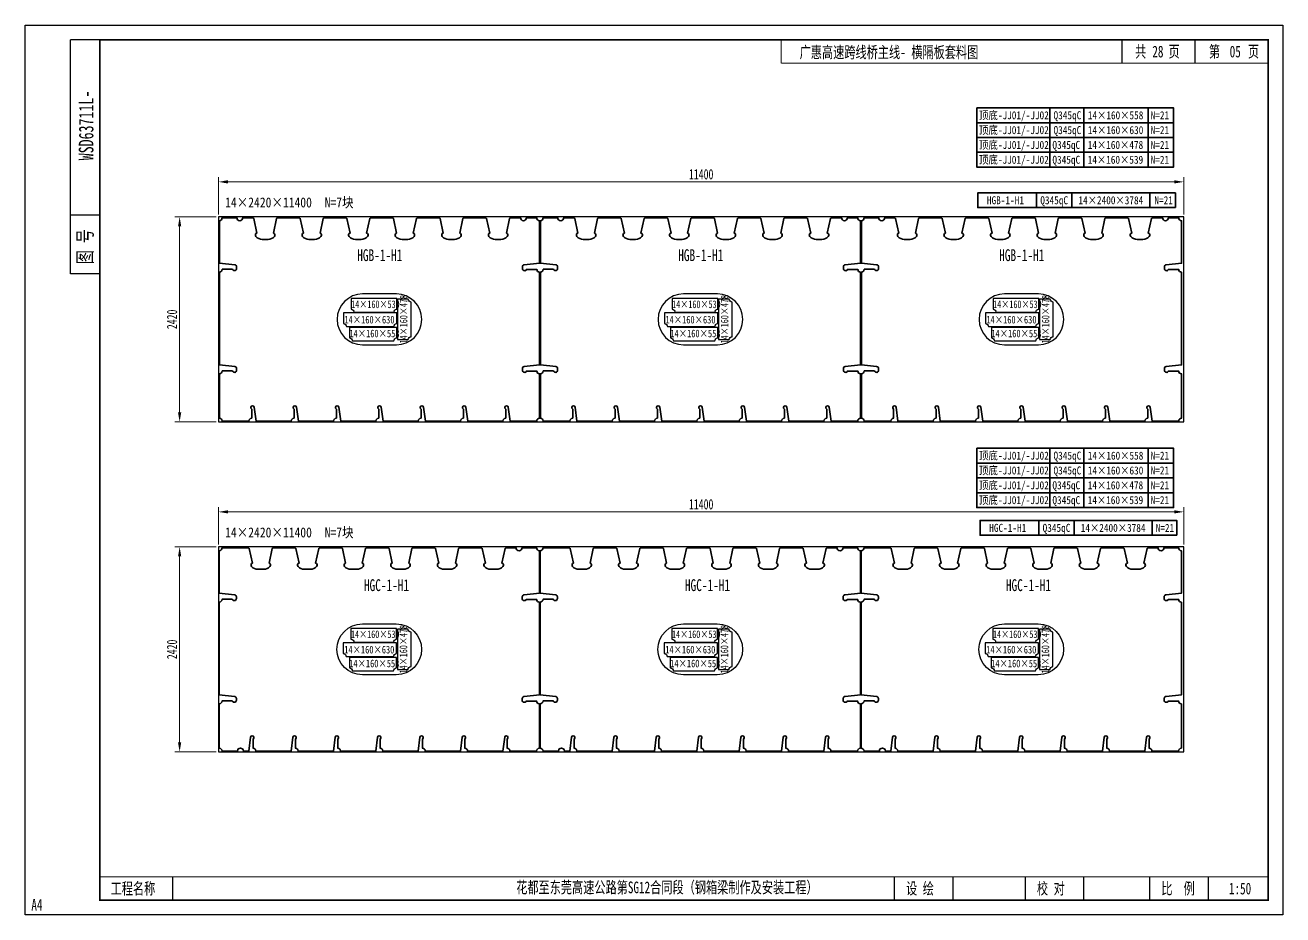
# Model space of a CAD drawing. Extents: x 1629247 to 2251351, y -601856 to -65897.
# Drawn here: x 1864821 to 1879671, y -312459 to -301959 of the extents above; entities that cross this region are included whole.
import ezdxf
from ezdxf.enums import TextEntityAlignment as Align

# ---------------------------------------------------------------- set-up
doc = ezdxf.new("R2010")
doc.units = 0
doc.header["$LTSCALE"] = 2
doc.header["$MEASUREMENT"] = 0
doc.header["$PDMODE"] = 35
doc.header["$PDSIZE"] = 50
doc.layers.get('0').update_dxf_attribs({"linetype": 'CONTINUOUS'})
doc.layers.get('Defpoints').update_dxf_attribs({"linetype": 'CONTINUOUS'})
for name, color, linetype in [('1', 1, 'CONTINUOUS'), ('A3', 7, 'CONTINUOUS'), ('vp', 7, 'CONTINUOUS')]:
    doc.layers.add(name, color=color, linetype=linetype)
doc.layers.add('1图框轮廓', color=7, linetype='CONTINUOUS', lineweight=35)
doc.styles.add('仿宋', font='仿宋_GB2312_1.ttf', dxfattribs={"width": 0.7})
doc.dimstyles.new('标准标注样式-45', dxfattribs={"dimscale": 45, "dimtxt": 2.7, "dimasz": 2.5, "dimexe": 1.25, "dimexo": 0.625, "dimtad": 1, "dimdec": 0, "dimdsep": 46, "dimtxsty": '仿宋', "dimcen": 2.5, "dimclrd": 3, "dimclre": 3, "dimclrt": 4, "dimazin": 0, "dimtfac": 1, "dimtdec": 0, "dimtmove": 0, "dimatfit": 3, "dimfxl": 1.25, "dimlwd": 13, "dimlwe": 13, "dimarcsym": 0})

# ---------------------------------------------------------------- blocks, each defined once
blk = doc.blocks.new('*D80')
at = {"color": 3, "lineweight": 13, "ltscale": 3}
for p, q in [((1867103, -304193), (1867103, -303752)), ((1878503, -304193), (1878503, -303752))]:
    blk.add_line(p, q, dxfattribs=at)
at = {"color": 3, "linetype": 'ByBlock', "lineweight": 13, "ltscale": 3}
blk.add_line((1878390, -303808), (1867215, -303808), dxfattribs=at)
at = {"color": 3, "ltscale": 3}
for points in [[(1867215, -303789), (1867215, -303827), (1867103, -303808)], [(1878390, -303789), (1878390, -303827), (1878503, -303808)]]:
    blk.add_solid(points, dxfattribs=at)
at = {"layer": 'Defpoints', "color": 0, "ltscale": 3}
for p in [(1867103, -303808), (1867103, -304221), (1878503, -304221)]:
    blk.add_point(p, dxfattribs=at)
at = {"color": 4, "ltscale": 3, "insert": (1872803, -303719), "char_height": 121.5, "attachment_point": 5, "style": '仿宋'}
blk.add_mtext('11400', dxfattribs=at)
blk = doc.blocks.new('*D81')
at = {"color": 3, "lineweight": 13, "ltscale": 3}
for p, q in [((1867075, -304221), (1866589, -304221)), ((1867075, -306641), (1866589, -306641))]:
    blk.add_line(p, q, dxfattribs=at)
at = {"color": 3, "linetype": 'ByBlock', "lineweight": 13, "ltscale": 3}
blk.add_line((1866645, -304334), (1866645, -306529), dxfattribs=at)
at = {"color": 3, "ltscale": 3}
for points in [[(1866626, -304334), (1866664, -304334), (1866645, -304221)], [(1866626, -306529), (1866664, -306529), (1866645, -306641)]]:
    blk.add_solid(points, dxfattribs=at)
at = {"layer": 'Defpoints', "color": 0, "ltscale": 3}
for p in [(1867103, -304221), (1866645, -306641), (1867103, -306641)]:
    blk.add_point(p, dxfattribs=at)
at = {"color": 4, "ltscale": 3, "insert": (1866556, -305431), "char_height": 121.5, "attachment_point": 5, "rotation": 90, "style": '仿宋'}
blk.add_mtext('2420', dxfattribs=at)
blk = doc.blocks.new('tukuangA4-')
at = {"layer": 'A3'}
for p, q in [((537, 7565), (537, 10327)), ((882, 10327), (537, 10327)), ((12951, 10051), (12951, 10327)), ((13814, 10051), (13814, 10327)), ((882, 8256), (537, 8256)), ((882, 7565), (537, 7565)), ((1745, 173), (1745, 449)), ((10266, 173), (10266, 449)), ((10957, 173), (10957, 449)), ((11811, 173), (11811, 449)), ((12502, 173), (12502, 449)), ((13280, 173), (13280, 449)), ((13971, 173), (13971, 449))]:
    blk.add_line(p, q, dxfattribs=at)
blk.add_lwpolyline([(14850, 10500), (14850, 0), (0, 0), (0, 10500)], close=True, dxfattribs=at)
for points, const_width in [([(882, 10327), (14677, 10327), (14677, 173), (882, 173), (882, 10327)], 17.3), ([(8927, 10051), (8927, 10327)], 13.8), ([(8927, 10051), (14677, 10051)], 13.8), ([(882, 449), (14677, 449)], 13.8)]:
    blk.add_lwpolyline(points, dxfattribs=dict(at, const_width=const_width))
at = {"layer": 'A3', "color": 7, "linetype": 'Continuous', "style": '仿宋', "width": 0.7}
for s, p in [('共    页', (13106, 10120)), ('第     页', (13977, 10120)), ('工程名称', (1009, 242)), ('花都至东莞高速公路第SG12合同段（钢箱梁制作及安装工程）', (5798, 255)), ('设 绘', (10401, 242)), ('校 对', (11946, 242)), ('比  例', (13415, 242))]:
    blk.add_text(s, height=138.1, dxfattribs=at).set_placement(p)
blk.add_text('WSD63711L-', height=172.6, rotation=90, dxfattribs=at).set_placement((806, 9316), align=Align.CENTER)
blk.add_text('图 号', height=172.6, rotation=90, dxfattribs=at).set_placement((793, 7681))
blk.add_text('A4', height=138.1, dxfattribs=at).set_placement((139, 50), align=Align.CENTER)
blk = doc.blocks.new('*D82')
at = {"color": 3, "lineweight": 13, "ltscale": 3}
for p, q in [((1867103, -308088), (1867103, -307646)), ((1878503, -308088), (1878503, -307646))]:
    blk.add_line(p, q, dxfattribs=at)
at = {"color": 3, "linetype": 'ByBlock', "lineweight": 13, "ltscale": 3}
blk.add_line((1878390, -307703), (1867215, -307703), dxfattribs=at)
at = {"color": 3, "ltscale": 3}
for points in [[(1867215, -307684), (1867215, -307721), (1867103, -307703)], [(1878390, -307684), (1878390, -307721), (1878503, -307703)]]:
    blk.add_solid(points, dxfattribs=at)
at = {"layer": 'Defpoints', "color": 0, "ltscale": 3}
for p in [(1867103, -307703), (1867103, -308116), (1878503, -308116)]:
    blk.add_point(p, dxfattribs=at)
at = {"color": 4, "ltscale": 3, "insert": (1872803, -307614), "char_height": 121.5, "attachment_point": 5, "style": '仿宋'}
blk.add_mtext('11400', dxfattribs=at)
blk = doc.blocks.new('*D83')
at = {"color": 3, "lineweight": 13, "ltscale": 3}
for p, q in [((1867075, -308116), (1866589, -308116)), ((1867075, -310536), (1866589, -310536))]:
    blk.add_line(p, q, dxfattribs=at)
at = {"color": 3, "linetype": 'ByBlock', "lineweight": 13, "ltscale": 3}
blk.add_line((1866645, -308228), (1866645, -310423), dxfattribs=at)
at = {"color": 3, "ltscale": 3}
for points in [[(1866626, -308228), (1866664, -308228), (1866645, -308116)], [(1866626, -310423), (1866664, -310423), (1866645, -310536)]]:
    blk.add_solid(points, dxfattribs=at)
at = {"layer": 'Defpoints', "color": 0, "ltscale": 3}
for p in [(1867103, -308116), (1866645, -310536), (1867103, -310536)]:
    blk.add_point(p, dxfattribs=at)
at = {"color": 4, "ltscale": 3, "insert": (1866556, -309326), "char_height": 121.5, "attachment_point": 5, "rotation": 90, "style": '仿宋'}
blk.add_mtext('2420', dxfattribs=at)

msp = doc.modelspace()

# ---------------------------------------------------------------- linework, layer by layer
at = {"color": 8, "ltscale": 3}
for points in [[(1867102.7, -306641.4), (1878502.7, -306641.4), (1878502.7, -304221.4), (1867102.7, -304221.4)], [(1867102.7, -310535.9), (1878502.7, -310535.9), (1878502.7, -308115.9), (1867102.7, -308115.9)]]:
    msp.add_lwpolyline(points, close=True, dxfattribs=at)
at = {"layer": '1', "color": 4}
for points in [[(1869209, -305185.7), (1868669.7, -305185.7), (1868669.7, -305310.7, -0.4142136), (1868704.7, -305345.7), (1869174, -305345.7, -0.4142136), (1869209, -305310.7)], [(1869219, -305192.1), (1869219, -305670.1), (1869344, -305670.1, -0.4142136), (1869379, -305635.1), (1869379, -305227.1, -0.4142136), (1869344, -305192.1)], [(1872999, -305185.7), (1872459.7, -305185.7), (1872459.7, -305310.7, -0.4142136), (1872494.7, -305345.7), (1872964, -305345.7, -0.4142136), (1872999, -305310.7)], [(1873009, -305192.1), (1873009, -305670.1), (1873134, -305670.1, -0.4142136), (1873169, -305635.1), (1873169, -305227.1, -0.4142136), (1873134, -305192.1)], [(1876789, -305185.7), (1876249.7, -305185.7), (1876249.7, -305310.7, -0.4142136), (1876284.7, -305345.7), (1876754, -305345.7, -0.4142136), (1876789, -305310.7)], [(1876799, -305192.1), (1876799, -305670.1), (1876924, -305670.1, -0.4142136), (1876959, -305635.1), (1876959, -305227.1, -0.4142136), (1876924, -305192.1)], [(1869209, -305355.7), (1868578.9, -305355.7), (1868578.9, -305480.7, -0.4142136), (1868613.9, -305515.7), (1869174, -305515.7, -0.4142136), (1869209, -305480.7)], [(1872999, -305355.7), (1872368.9, -305355.7), (1872368.9, -305480.7, -0.4142136), (1872403.9, -305515.7), (1872964, -305515.7, -0.4142136), (1872999, -305480.7)], [(1876789, -305355.7), (1876158.9, -305355.7), (1876158.9, -305480.7, -0.4142136), (1876193.9, -305515.7), (1876754, -305515.7, -0.4142136), (1876789, -305480.7)], [(1869209, -305525.7), (1868650.8, -305525.7), (1868650.8, -305650.7, -0.4142136), (1868685.8, -305685.7), (1869174, -305685.7, -0.4142136), (1869209, -305650.7)], [(1872999, -305525.7), (1872440.8, -305525.7), (1872440.8, -305650.7, -0.4142136), (1872475.8, -305685.7), (1872964, -305685.7, -0.4142136), (1872999, -305650.7)], [(1876789, -305525.7), (1876230.8, -305525.7), (1876230.8, -305650.7, -0.4142136), (1876265.8, -305685.7), (1876754, -305685.7, -0.4142136), (1876789, -305650.7)], [(1869207, -309080.3), (1868667.7, -309080.3), (1868667.7, -309205.3, -0.4142136), (1868702.7, -309240.3), (1869172, -309240.3, -0.4142136), (1869207, -309205.3)], [(1869217, -309086.7), (1869217, -309564.7), (1869342, -309564.7, -0.4142136), (1869377, -309529.7), (1869377, -309121.7, -0.4142136), (1869342, -309086.7)], [(1872997, -309080.3), (1872457.7, -309080.3), (1872457.7, -309205.3, -0.4142136), (1872492.7, -309240.3), (1872962, -309240.3, -0.4142136), (1872997, -309205.3)], [(1873007, -309086.7), (1873007, -309564.7), (1873132, -309564.7, -0.4142136), (1873167, -309529.7), (1873167, -309121.7, -0.4142136), (1873132, -309086.7)], [(1876787, -309080.3), (1876247.7, -309080.3), (1876247.7, -309205.3, -0.4142136), (1876282.7, -309240.3), (1876752, -309240.3, -0.4142136), (1876787, -309205.3)], [(1876797, -309086.7), (1876797, -309564.7), (1876922, -309564.7, -0.4142136), (1876957, -309529.7), (1876957, -309121.7, -0.4142136), (1876922, -309086.7)], [(1869207, -309250.3), (1868576.9, -309250.3), (1868576.9, -309375.3, -0.4142136), (1868611.9, -309410.3), (1869172, -309410.3, -0.4142136), (1869207, -309375.3)], [(1872997, -309250.3), (1872366.9, -309250.3), (1872366.9, -309375.3, -0.4142136), (1872401.9, -309410.3), (1872962, -309410.3, -0.4142136), (1872997, -309375.3)], [(1876787, -309250.3), (1876156.9, -309250.3), (1876156.9, -309375.3, -0.4142136), (1876191.9, -309410.3), (1876752, -309410.3, -0.4142136), (1876787, -309375.3)], [(1869207, -309420.3), (1868648.8, -309420.3), (1868648.8, -309545.3, -0.4142136), (1868683.8, -309580.3), (1869172, -309580.3, -0.4142136), (1869207, -309545.3)], [(1872997, -309420.3), (1872438.8, -309420.3), (1872438.8, -309545.3, -0.4142136), (1872473.8, -309580.3), (1872962, -309580.3, -0.4142136), (1872997, -309545.3)], [(1876787, -309420.3), (1876228.8, -309420.3), (1876228.8, -309545.3, -0.4142136), (1876263.8, -309580.3), (1876752, -309580.3, -0.4142136), (1876787, -309545.3)]]:
    msp.add_lwpolyline(points, format="xyb", close=True, dxfattribs=at)
at = {"layer": '1图框轮廓', "color": 30, "ltscale": 3}
for p, q in [((1876919.6, -303109.5), (1876919.6, -302934.5)), ((1877321.8, -303109.5), (1877321.8, -302934.5)), ((1878079, -303109.5), (1878079, -302934.5)), ((1876919.6, -303284.5), (1876919.6, -303109.5)), ((1877321.8, -303284.5), (1877321.8, -303109.5)), ((1878079, -303284.5), (1878079, -303109.5)), ((1876919.6, -303459.5), (1876919.6, -303284.5)), ((1877321.8, -303459.5), (1877321.8, -303284.5)), ((1878079, -303459.5), (1878079, -303284.5)), ((1876919.6, -303634.5), (1876919.6, -303459.5)), ((1877321.8, -303634.5), (1877321.8, -303459.5)), ((1878079, -303634.5), (1878079, -303459.5)), ((1876919.6, -307126.4), (1876919.6, -306951.4)), ((1877321.8, -307126.4), (1877321.8, -306951.4)), ((1878079, -307126.4), (1878079, -306951.4)), ((1876919.6, -307301.4), (1876919.6, -307126.4)), ((1877321.8, -307301.4), (1877321.8, -307126.4)), ((1878079, -307301.4), (1878079, -307126.4)), ((1876919.6, -307476.4), (1876919.6, -307301.4)), ((1877321.8, -307476.4), (1877321.8, -307301.4)), ((1878079, -307476.4), (1878079, -307301.4)), ((1876919.6, -307651.4), (1876919.6, -307476.4)), ((1877321.8, -307651.4), (1877321.8, -307476.4)), ((1878079, -307651.4), (1878079, -307476.4))]:
    msp.add_line(p, q, dxfattribs=at)
for points in [[(1876056.4, -302934.5), (1878381.5, -302934.5), (1878381.5, -303109.5), (1876056.4, -303109.5)], [(1876056.4, -303109.5), (1878381.5, -303109.5), (1878381.5, -303284.5), (1876056.4, -303284.5)], [(1876056.4, -303284.5), (1878381.5, -303284.5), (1878381.5, -303459.5), (1876056.4, -303459.5)], [(1876056.4, -303459.5), (1878381.5, -303459.5), (1878381.5, -303634.5), (1876056.4, -303634.5)], [(1878403.5, -304112.5), (1876068.6, -304112.5), (1876068.6, -303937.5), (1878403.5, -303937.5)], [(1876763, -304112.5), (1876763, -304112.5), (1876763, -303937.5), (1876763, -303937.5)], [(1877179, -304112.5), (1877179, -304112.5), (1877179, -303937.5), (1877179, -303937.5)], [(1878101, -304112.5), (1878101, -304112.5), (1878101, -303937.5), (1878101, -303937.5)], [(1876056.4, -306951.4), (1878381.5, -306951.4), (1878381.5, -307126.4), (1876056.4, -307126.4)], [(1876056.4, -307126.4), (1878381.5, -307126.4), (1878381.5, -307301.4), (1876056.4, -307301.4)], [(1876056.4, -307301.4), (1878381.5, -307301.4), (1878381.5, -307476.4), (1876056.4, -307476.4)], [(1876056.4, -307476.4), (1878381.5, -307476.4), (1878381.5, -307651.4), (1876056.4, -307651.4)], [(1878418.7, -307979), (1876095.9, -307979), (1876095.9, -307804), (1878418.7, -307804)], [(1876790.3, -307979), (1876790.3, -307979), (1876790.3, -307804), (1876790.3, -307804)], [(1877206.3, -307979), (1877206.3, -307979), (1877206.3, -307804), (1877206.3, -307804)], [(1878128.3, -307979), (1878128.3, -307979), (1878128.3, -307804), (1878128.3, -307804)]]:
    msp.add_lwpolyline(points, close=True, dxfattribs=at)
at = {"layer": '1图框轮廓', "color": 1, "ltscale": 3}
for points in [[(1870894.7, -304874.3, -0.3811049), (1870861.7, -304841.4), (1870739.6, -304841.4, -0.8128361), (1870691.7, -304831.4), (1870691.7, -304811.4, -0.3855079), (1870714.2, -304786.5), (1870894.7, -304768.5), (1870894.7, -304266.3, -0.3975651), (1870861.7, -304231.4), (1870739.7, -304231.4, -1), (1870669.7, -304231.4), (1870549.7, -304231.4), (1870540, -304239.1), (1870502.5, -304411.9, -0.5454936), (1870513.8, -304452.4, -0.2157414), (1870438.7, -304486.4), (1870370.7, -304486.4, -0.2157414), (1870295.6, -304452.4, -0.5454936), (1870306.9, -304411.9), (1870269.3, -304239.1), (1870259.7, -304231.4), (1869999.7, -304231.4), (1869990, -304239.1), (1869952.5, -304411.9, -0.5454936), (1869963.8, -304452.4, -0.2157414), (1869888.7, -304486.4), (1869820.7, -304486.4, -0.2157414), (1869745.6, -304452.4, -0.5454936), (1869756.9, -304411.9), (1869719.3, -304239.1), (1869709.7, -304231.4), (1869449.7, -304231.4), (1869440, -304239.1), (1869402.5, -304411.9, -0.5454936), (1869413.8, -304452.4, -0.2157414), (1869338.7, -304486.4), (1869270.7, -304486.4, -0.2157414), (1869195.6, -304452.4, -0.5454936), (1869206.9, -304411.9), (1869169.3, -304239.1), (1869159.7, -304231.4), (1868899.7, -304231.4), (1868890, -304239.1), (1868852.5, -304411.9, -0.5454936), (1868863.8, -304452.4, -0.2157414), (1868788.7, -304486.4), (1868720.7, -304486.4, -0.2157414), (1868645.6, -304452.4, -0.5454936), (1868656.9, -304411.9), (1868619.3, -304239.1), (1868609.7, -304231.4), (1868349.7, -304231.4), (1868340, -304239.1), (1868302.5, -304411.9, -0.5454936), (1868313.8, -304452.4, -0.2157414), (1868238.7, -304486.4), (1868170.7, -304486.4, -0.2157414), (1868095.6, -304452.4, -0.5454936), (1868106.9, -304411.9), (1868069.3, -304239.1), (1868059.7, -304231.4), (1867799.7, -304231.4), (1867790, -304239.1), (1867752.5, -304411.9, -0.5454936), (1867763.8, -304452.4, -0.2157414), (1867688.7, -304486.4), (1867620.7, -304486.4, -0.2157414), (1867545.6, -304452.4, -0.5454936), (1867556.9, -304411.9), (1867519.3, -304239.1), (1867509.7, -304231.4), (1867389.7, -304231.4, -1), (1867319.7, -304231.4), (1867147.7, -304231.4, -0.3975651), (1867114.7, -304266.3), (1867114.7, -304768.5), (1867295.1, -304786.5, -0.3855079), (1867317.7, -304811.4), (1867317.7, -304831.4, -0.8490905), (1867269, -304839.4), (1867147.7, -304839.4, -0.3975652), (1867114.7, -304874.3), (1867114.7, -305968.5), (1867295.1, -305986.5, -0.3855079), (1867317.7, -306011.4), (1867317.7, -306031.4, -0.8490905), (1867269, -306039.4), (1867147.7, -306039.4, -0.3975652), (1867114.7, -306074.3), (1867114.7, -306596.4, -0.3975651), (1867147.7, -306631.4), (1867462.7, -306631.4, -0.3975651), (1867495.7, -306596.4), (1867495.7, -306489.2, -1.6559587), (1867524.5, -306468.6), (1867546.7, -306631.4), (1867962.7, -306631.4, -0.3975651), (1867995.7, -306596.4), (1867995.7, -306489.2, -1.6559587), (1868024.5, -306468.6), (1868046.7, -306631.4), (1868462.7, -306631.4, -0.3975651), (1868495.7, -306596.4), (1868495.7, -306489.2, -1.6559587), (1868524.5, -306468.6), (1868546.7, -306631.4), (1868962.7, -306631.4, -0.3975651), (1868995.7, -306596.4), (1868995.7, -306489.2, -1.6559587), (1869024.5, -306468.6), (1869046.7, -306631.4), (1869462.7, -306631.4, -0.3975651), (1869495.7, -306596.4), (1869495.7, -306489.2, -1.6559587), (1869524.5, -306468.6), (1869546.7, -306631.4), (1869962.7, -306631.4, -0.3975651), (1869995.7, -306596.4), (1869995.7, -306489.2, -1.6559587), (1870024.5, -306468.6), (1870046.7, -306631.4), (1870462.7, -306631.4, -0.3975651), (1870495.7, -306596.4), (1870495.7, -306489.2, -1.6559587), (1870524.5, -306468.6), (1870546.7, -306631.4), (1870861.7, -306631.4, -0.3975651), (1870894.7, -306596.4), (1870894.7, -306074.3, -0.3811049), (1870861.7, -306041.4), (1870739.6, -306041.4, -0.8128361), (1870691.7, -306031.4), (1870691.7, -306011.4, -0.3855079), (1870714.2, -305986.5), (1870894.7, -305968.5)], [(1874684.7, -304874.3, -0.3811049), (1874651.7, -304841.4), (1874529.6, -304841.4, -0.8128361), (1874481.7, -304831.4), (1874481.7, -304811.4, -0.3855079), (1874504.2, -304786.5), (1874684.7, -304768.5), (1874684.7, -304266.3, -0.3975651), (1874651.7, -304231.4), (1874529.7, -304231.4, -1), (1874459.7, -304231.4), (1874339.7, -304231.4), (1874330, -304239.1), (1874292.5, -304411.9, -0.5454936), (1874303.8, -304452.4, -0.2157414), (1874228.7, -304486.4), (1874160.7, -304486.4, -0.2157414), (1874085.6, -304452.4, -0.5454936), (1874096.9, -304411.9), (1874059.3, -304239.1), (1874049.7, -304231.4), (1873789.7, -304231.4), (1873780, -304239.1), (1873742.5, -304411.9, -0.5454936), (1873753.8, -304452.4, -0.2157414), (1873678.7, -304486.4), (1873610.7, -304486.4, -0.2157414), (1873535.6, -304452.4, -0.5454936), (1873546.9, -304411.9), (1873509.3, -304239.1), (1873499.7, -304231.4), (1873239.7, -304231.4), (1873230, -304239.1), (1873192.5, -304411.9, -0.5454936), (1873203.8, -304452.4, -0.2157414), (1873128.7, -304486.4), (1873060.7, -304486.4, -0.2157414), (1872985.6, -304452.4, -0.5454936), (1872996.9, -304411.9), (1872959.3, -304239.1), (1872949.7, -304231.4), (1872689.7, -304231.4), (1872680, -304239.1), (1872642.5, -304411.9, -0.5454936), (1872653.8, -304452.4, -0.2157414), (1872578.7, -304486.4), (1872510.7, -304486.4, -0.2157414), (1872435.6, -304452.4, -0.5454936), (1872446.9, -304411.9), (1872409.3, -304239.1), (1872399.7, -304231.4), (1872139.7, -304231.4), (1872130, -304239.1), (1872092.5, -304411.9, -0.5454936), (1872103.8, -304452.4, -0.2157414), (1872028.7, -304486.4), (1871960.7, -304486.4, -0.2157414), (1871885.6, -304452.4, -0.5454936), (1871896.9, -304411.9), (1871859.3, -304239.1), (1871849.7, -304231.4), (1871589.7, -304231.4), (1871580, -304239.1), (1871542.5, -304411.9, -0.5454936), (1871553.8, -304452.4, -0.2157414), (1871478.7, -304486.4), (1871410.7, -304486.4, -0.2157414), (1871335.6, -304452.4, -0.5454936), (1871346.9, -304411.9), (1871309.3, -304239.1), (1871299.7, -304231.4), (1871179.7, -304231.4, -1), (1871109.7, -304231.4), (1870937.7, -304231.4, -0.3975651), (1870904.7, -304266.3), (1870904.7, -304768.5), (1871085.1, -304786.5, -0.3855079), (1871107.7, -304811.4), (1871107.7, -304831.4, -0.8490905), (1871059, -304839.4), (1870937.7, -304839.4, -0.3975652), (1870904.7, -304874.3), (1870904.7, -305968.5), (1871085.1, -305986.5, -0.3855079), (1871107.7, -306011.4), (1871107.7, -306031.4, -0.8490905), (1871059, -306039.4), (1870937.7, -306039.4, -0.3975652), (1870904.7, -306074.3), (1870904.7, -306596.4, -0.3975651), (1870937.7, -306631.4), (1871252.7, -306631.4, -0.3975651), (1871285.7, -306596.4), (1871285.7, -306489.2, -1.6559587), (1871314.5, -306468.6), (1871336.7, -306631.4), (1871752.7, -306631.4, -0.3975651), (1871785.7, -306596.4), (1871785.7, -306489.2, -1.6559587), (1871814.5, -306468.6), (1871836.7, -306631.4), (1872252.7, -306631.4, -0.3975651), (1872285.7, -306596.4), (1872285.7, -306489.2, -1.6559587), (1872314.5, -306468.6), (1872336.7, -306631.4), (1872752.7, -306631.4, -0.3975651), (1872785.7, -306596.4), (1872785.7, -306489.2, -1.6559587), (1872814.5, -306468.6), (1872836.7, -306631.4), (1873252.7, -306631.4, -0.3975651), (1873285.7, -306596.4), (1873285.7, -306489.2, -1.6559587), (1873314.5, -306468.6), (1873336.7, -306631.4), (1873752.7, -306631.4, -0.3975651), (1873785.7, -306596.4), (1873785.7, -306489.2, -1.6559587), (1873814.5, -306468.6), (1873836.7, -306631.4), (1874252.7, -306631.4, -0.3975651), (1874285.7, -306596.4), (1874285.7, -306489.2, -1.6559587), (1874314.5, -306468.6), (1874336.7, -306631.4), (1874651.7, -306631.4, -0.3975651), (1874684.7, -306596.4), (1874684.7, -306074.3, -0.3811049), (1874651.7, -306041.4), (1874529.6, -306041.4, -0.8128361), (1874481.7, -306031.4), (1874481.7, -306011.4, -0.3855079), (1874504.2, -305986.5), (1874684.7, -305968.5)], [(1878474.7, -304874.3, -0.3811049), (1878441.7, -304841.4), (1878319.6, -304841.4, -0.8128361), (1878271.7, -304831.4), (1878271.7, -304811.4, -0.3855079), (1878294.2, -304786.5), (1878474.7, -304768.5), (1878474.7, -304266.3, -0.3975651), (1878441.7, -304231.4), (1878319.7, -304231.4, -1), (1878249.7, -304231.4), (1878129.7, -304231.4), (1878120, -304239.1), (1878082.5, -304411.9, -0.5454936), (1878093.8, -304452.4, -0.2157414), (1878018.7, -304486.4), (1877950.7, -304486.4, -0.2157414), (1877875.6, -304452.4, -0.5454936), (1877886.9, -304411.9), (1877849.3, -304239.1), (1877839.7, -304231.4), (1877579.7, -304231.4), (1877570, -304239.1), (1877532.5, -304411.9, -0.5454936), (1877543.8, -304452.4, -0.2157414), (1877468.7, -304486.4), (1877400.7, -304486.4, -0.2157414), (1877325.6, -304452.4, -0.5454936), (1877336.9, -304411.9), (1877299.3, -304239.1), (1877289.7, -304231.4), (1877029.7, -304231.4), (1877020, -304239.1), (1876982.5, -304411.9, -0.5454936), (1876993.8, -304452.4, -0.2157414), (1876918.7, -304486.4), (1876850.7, -304486.4, -0.2157414), (1876775.6, -304452.4, -0.5454936), (1876786.9, -304411.9), (1876749.3, -304239.1), (1876739.7, -304231.4), (1876479.7, -304231.4), (1876470, -304239.1), (1876432.5, -304411.9, -0.5454936), (1876443.8, -304452.4, -0.2157414), (1876368.7, -304486.4), (1876300.7, -304486.4, -0.2157414), (1876225.6, -304452.4, -0.5454936), (1876236.9, -304411.9), (1876199.3, -304239.1), (1876189.7, -304231.4), (1875929.7, -304231.4), (1875920, -304239.1), (1875882.5, -304411.9, -0.5454936), (1875893.8, -304452.4, -0.2157414), (1875818.7, -304486.4), (1875750.7, -304486.4, -0.2157414), (1875675.6, -304452.4, -0.5454936), (1875686.9, -304411.9), (1875649.3, -304239.1), (1875639.7, -304231.4), (1875379.7, -304231.4), (1875370, -304239.1), (1875332.5, -304411.9, -0.5454936), (1875343.8, -304452.4, -0.2157414), (1875268.7, -304486.4), (1875200.7, -304486.4, -0.2157414), (1875125.6, -304452.4, -0.5454936), (1875136.9, -304411.9), (1875099.3, -304239.1), (1875089.7, -304231.4), (1874969.7, -304231.4, -1), (1874899.7, -304231.4), (1874727.7, -304231.4, -0.3975651), (1874694.7, -304266.3), (1874694.7, -304768.5), (1874875.1, -304786.5, -0.3855079), (1874897.7, -304811.4), (1874897.7, -304831.4, -0.8490905), (1874849, -304839.4), (1874727.7, -304839.4, -0.3975652), (1874694.7, -304874.3), (1874694.7, -305968.5), (1874875.1, -305986.5, -0.3855079), (1874897.7, -306011.4), (1874897.7, -306031.4, -0.8490905), (1874849, -306039.4), (1874727.7, -306039.4, -0.3975652), (1874694.7, -306074.3), (1874694.7, -306596.4, -0.3975651), (1874727.7, -306631.4), (1875042.7, -306631.4, -0.3975651), (1875075.7, -306596.4), (1875075.7, -306489.2, -1.6559587), (1875104.5, -306468.6), (1875126.7, -306631.4), (1875542.7, -306631.4, -0.3975651), (1875575.7, -306596.4), (1875575.7, -306489.2, -1.6559587), (1875604.5, -306468.6), (1875626.7, -306631.4), (1876042.7, -306631.4, -0.3975651), (1876075.7, -306596.4), (1876075.7, -306489.2, -1.6559587), (1876104.5, -306468.6), (1876126.7, -306631.4), (1876542.7, -306631.4, -0.3975651), (1876575.7, -306596.4), (1876575.7, -306489.2, -1.6559587), (1876604.5, -306468.6), (1876626.7, -306631.4), (1877042.7, -306631.4, -0.3975651), (1877075.7, -306596.4), (1877075.7, -306489.2, -1.6559587), (1877104.5, -306468.6), (1877126.7, -306631.4), (1877542.7, -306631.4, -0.3975651), (1877575.7, -306596.4), (1877575.7, -306489.2, -1.6559587), (1877604.5, -306468.6), (1877626.7, -306631.4), (1878042.7, -306631.4, -0.3975651), (1878075.7, -306596.4), (1878075.7, -306489.2, -1.6559587), (1878104.5, -306468.6), (1878126.7, -306631.4), (1878441.7, -306631.4, -0.3975651), (1878474.7, -306596.4), (1878474.7, -306074.3, -0.3811049), (1878441.7, -306041.4), (1878319.6, -306041.4, -0.8128361), (1878271.7, -306031.4), (1878271.7, -306011.4, -0.3855079), (1878294.2, -305986.5), (1878474.7, -305968.5)], [(1870892.7, -308768.9, -0.3811049), (1870859.7, -308735.9), (1870737.6, -308735.9, -0.8128361), (1870689.7, -308725.9), (1870689.7, -308705.9, -0.3855079), (1870712.2, -308681), (1870892.7, -308663.1), (1870892.7, -308160.9, -0.3975651), (1870859.7, -308125.9), (1870687.7, -308125.9, -1), (1870617.7, -308125.9), (1870497.7, -308125.9), (1870488, -308133.7), (1870450.5, -308306.4, -0.5454936), (1870461.8, -308346.9, -0.2157414), (1870386.7, -308380.9), (1870318.7, -308380.9, -0.2157414), (1870243.6, -308346.9, -0.5454936), (1870254.9, -308306.4), (1870217.3, -308133.7), (1870207.7, -308125.9), (1869947.7, -308125.9), (1869938, -308133.7), (1869900.5, -308306.4, -0.5454936), (1869911.8, -308346.9, -0.2157414), (1869836.7, -308380.9), (1869768.7, -308380.9, -0.2157414), (1869693.6, -308346.9, -0.5454936), (1869704.9, -308306.4), (1869667.3, -308133.7), (1869657.7, -308125.9), (1869397.7, -308125.9), (1869388, -308133.7), (1869350.5, -308306.4, -0.5454936), (1869361.8, -308346.9, -0.2157414), (1869286.7, -308380.9), (1869218.7, -308380.9, -0.2157414), (1869143.6, -308346.9, -0.5454936), (1869154.9, -308306.4), (1869117.3, -308133.7), (1869107.7, -308125.9), (1868847.7, -308125.9), (1868838, -308133.7), (1868800.5, -308306.4, -0.5454936), (1868811.8, -308346.9, -0.2157414), (1868736.7, -308380.9), (1868668.7, -308380.9, -0.2157414), (1868593.6, -308346.9, -0.5454936), (1868604.9, -308306.4), (1868567.3, -308133.7), (1868557.7, -308125.9), (1868297.7, -308125.9), (1868288, -308133.7), (1868250.5, -308306.4, -0.5454936), (1868261.8, -308346.9, -0.2157414), (1868186.7, -308380.9), (1868118.7, -308380.9, -0.2157414), (1868043.6, -308346.9, -0.5454936), (1868054.9, -308306.4), (1868017.3, -308133.7), (1868007.7, -308125.9), (1867747.7, -308125.9), (1867738, -308133.7), (1867700.5, -308306.4, -0.5454936), (1867711.8, -308346.9, -0.2157414), (1867636.7, -308380.9), (1867568.7, -308380.9, -0.2157414), (1867493.6, -308346.9, -0.5454936), (1867504.9, -308306.4), (1867467.3, -308133.7), (1867457.7, -308125.9), (1867145.7, -308125.9, -0.3975651), (1867112.7, -308160.9), (1867112.7, -308663.1), (1867293.1, -308681, -0.3855079), (1867315.7, -308705.9), (1867315.7, -308725.9, -0.8490905), (1867267, -308733.9), (1867145.7, -308733.9, -0.3975652), (1867112.7, -308768.9), (1867112.7, -309863.1), (1867293.1, -309881, -0.3855079), (1867315.7, -309905.9), (1867315.7, -309925.9, -0.8490905), (1867267, -309933.9), (1867145.7, -309933.9, -0.3975652), (1867112.7, -309968.9), (1867112.7, -310491, -0.3975651), (1867145.7, -310525.9), (1867327.7, -310525.9, -1), (1867397.7, -310525.9), (1867460.7, -310525.9), (1867482.9, -310363.2, -1.6559587), (1867511.7, -310383.8), (1867511.7, -310491, -0.3975651), (1867544.7, -310525.9), (1867960.7, -310525.9), (1867982.9, -310363.2, -1.6559587), (1868011.7, -310383.8), (1868011.7, -310491, -0.3975651), (1868044.7, -310525.9), (1868460.7, -310525.9), (1868482.9, -310363.2, -1.6559587), (1868511.7, -310383.8), (1868511.7, -310491, -0.3975651), (1868544.7, -310525.9), (1868960.7, -310525.9), (1868982.9, -310363.2, -1.6559587), (1869011.7, -310383.8), (1869011.7, -310491, -0.3975651), (1869044.7, -310525.9), (1869460.7, -310525.9), (1869482.9, -310363.2, -1.6559587), (1869511.7, -310383.8), (1869511.7, -310491, -0.3975651), (1869544.7, -310525.9), (1869960.7, -310525.9), (1869982.9, -310363.2, -1.6559587), (1870011.7, -310383.8), (1870011.7, -310491, -0.3975651), (1870044.7, -310525.9), (1870460.7, -310525.9), (1870482.9, -310363.2, -1.6559587), (1870511.7, -310383.8), (1870511.7, -310491, -0.3975651), (1870544.7, -310525.9), (1870859.7, -310525.9, -0.3975651), (1870892.7, -310491), (1870892.7, -309968.9, -0.3811049), (1870859.7, -309935.9), (1870737.6, -309935.9, -0.8128361), (1870689.7, -309925.9), (1870689.7, -309905.9, -0.3855079), (1870712.2, -309881), (1870892.7, -309863.1)], [(1874682.7, -308768.9, -0.3811049), (1874649.7, -308735.9), (1874527.6, -308735.9, -0.8128361), (1874479.7, -308725.9), (1874479.7, -308705.9, -0.3855079), (1874502.2, -308681), (1874682.7, -308663.1), (1874682.7, -308160.9, -0.3975651), (1874649.7, -308125.9), (1874477.7, -308125.9, -1), (1874407.7, -308125.9), (1874287.7, -308125.9), (1874278, -308133.7), (1874240.5, -308306.4, -0.5454936), (1874251.8, -308346.9, -0.2157414), (1874176.7, -308380.9), (1874108.7, -308380.9, -0.2157414), (1874033.6, -308346.9, -0.5454936), (1874044.9, -308306.4), (1874007.3, -308133.7), (1873997.7, -308125.9), (1873737.7, -308125.9), (1873728, -308133.7), (1873690.5, -308306.4, -0.5454936), (1873701.8, -308346.9, -0.2157414), (1873626.7, -308380.9), (1873558.7, -308380.9, -0.2157414), (1873483.6, -308346.9, -0.5454936), (1873494.9, -308306.4), (1873457.3, -308133.7), (1873447.7, -308125.9), (1873187.7, -308125.9), (1873178, -308133.7), (1873140.5, -308306.4, -0.5454936), (1873151.8, -308346.9, -0.2157414), (1873076.7, -308380.9), (1873008.7, -308380.9, -0.2157414), (1872933.6, -308346.9, -0.5454936), (1872944.9, -308306.4), (1872907.3, -308133.7), (1872897.7, -308125.9), (1872637.7, -308125.9), (1872628, -308133.7), (1872590.5, -308306.4, -0.5454936), (1872601.8, -308346.9, -0.2157414), (1872526.7, -308380.9), (1872458.7, -308380.9, -0.2157414), (1872383.6, -308346.9, -0.5454936), (1872394.9, -308306.4), (1872357.3, -308133.7), (1872347.7, -308125.9), (1872087.7, -308125.9), (1872078, -308133.7), (1872040.5, -308306.4, -0.5454936), (1872051.8, -308346.9, -0.2157414), (1871976.7, -308380.9), (1871908.7, -308380.9, -0.2157414), (1871833.6, -308346.9, -0.5454936), (1871844.9, -308306.4), (1871807.3, -308133.7), (1871797.7, -308125.9), (1871537.7, -308125.9), (1871528, -308133.7), (1871490.5, -308306.4, -0.5454936), (1871501.8, -308346.9, -0.2157414), (1871426.7, -308380.9), (1871358.7, -308380.9, -0.2157414), (1871283.6, -308346.9, -0.5454936), (1871294.9, -308306.4), (1871257.3, -308133.7), (1871247.7, -308125.9), (1870935.7, -308125.9, -0.3975651), (1870902.7, -308160.9), (1870902.7, -308663.1), (1871083.1, -308681, -0.3855079), (1871105.7, -308705.9), (1871105.7, -308725.9, -0.8490905), (1871057, -308733.9), (1870935.7, -308733.9, -0.3975652), (1870902.7, -308768.9), (1870902.7, -309863.1), (1871083.1, -309881, -0.3855079), (1871105.7, -309905.9), (1871105.7, -309925.9, -0.8490905), (1871057, -309933.9), (1870935.7, -309933.9, -0.3975652), (1870902.7, -309968.9), (1870902.7, -310491, -0.3975651), (1870935.7, -310525.9), (1871117.7, -310525.9, -1), (1871187.7, -310525.9), (1871250.7, -310525.9), (1871272.9, -310363.2, -1.6559587), (1871301.7, -310383.8), (1871301.7, -310491, -0.3975651), (1871334.7, -310525.9), (1871750.7, -310525.9), (1871772.9, -310363.2, -1.6559587), (1871801.7, -310383.8), (1871801.7, -310491, -0.3975651), (1871834.7, -310525.9), (1872250.7, -310525.9), (1872272.9, -310363.2, -1.6559587), (1872301.7, -310383.8), (1872301.7, -310491, -0.3975651), (1872334.7, -310525.9), (1872750.7, -310525.9), (1872772.9, -310363.2, -1.6559587), (1872801.7, -310383.8), (1872801.7, -310491, -0.3975651), (1872834.7, -310525.9), (1873250.7, -310525.9), (1873272.9, -310363.2, -1.6559587), (1873301.7, -310383.8), (1873301.7, -310491, -0.3975651), (1873334.7, -310525.9), (1873750.7, -310525.9), (1873772.9, -310363.2, -1.6559587), (1873801.7, -310383.8), (1873801.7, -310491, -0.3975651), (1873834.7, -310525.9), (1874250.7, -310525.9), (1874272.9, -310363.2, -1.6559587), (1874301.7, -310383.8), (1874301.7, -310491, -0.3975651), (1874334.7, -310525.9), (1874649.7, -310525.9, -0.3975651), (1874682.7, -310491), (1874682.7, -309968.9, -0.3811049), (1874649.7, -309935.9), (1874527.6, -309935.9, -0.8128361), (1874479.7, -309925.9), (1874479.7, -309905.9, -0.3855079), (1874502.2, -309881), (1874682.7, -309863.1)], [(1878472.7, -308768.9, -0.3811049), (1878439.7, -308735.9), (1878317.6, -308735.9, -0.8128361), (1878269.7, -308725.9), (1878269.7, -308705.9, -0.3855079), (1878292.2, -308681), (1878472.7, -308663.1), (1878472.7, -308160.9, -0.3975651), (1878439.7, -308125.9), (1878267.7, -308125.9, -1), (1878197.7, -308125.9), (1878077.7, -308125.9), (1878068, -308133.7), (1878030.5, -308306.4, -0.5454936), (1878041.8, -308346.9, -0.2157414), (1877966.7, -308380.9), (1877898.7, -308380.9, -0.2157414), (1877823.6, -308346.9, -0.5454936), (1877834.9, -308306.4), (1877797.3, -308133.7), (1877787.7, -308125.9), (1877527.7, -308125.9), (1877518, -308133.7), (1877480.5, -308306.4, -0.5454936), (1877491.8, -308346.9, -0.2157414), (1877416.7, -308380.9), (1877348.7, -308380.9, -0.2157414), (1877273.6, -308346.9, -0.5454936), (1877284.9, -308306.4), (1877247.3, -308133.7), (1877237.7, -308125.9), (1876977.7, -308125.9), (1876968, -308133.7), (1876930.5, -308306.4, -0.5454936), (1876941.8, -308346.9, -0.2157414), (1876866.7, -308380.9), (1876798.7, -308380.9, -0.2157414), (1876723.6, -308346.9, -0.5454936), (1876734.9, -308306.4), (1876697.3, -308133.7), (1876687.7, -308125.9), (1876427.7, -308125.9), (1876418, -308133.7), (1876380.5, -308306.4, -0.5454936), (1876391.8, -308346.9, -0.2157414), (1876316.7, -308380.9), (1876248.7, -308380.9, -0.2157414), (1876173.6, -308346.9, -0.5454936), (1876184.9, -308306.4), (1876147.3, -308133.7), (1876137.7, -308125.9), (1875877.7, -308125.9), (1875868, -308133.7), (1875830.5, -308306.4, -0.5454936), (1875841.8, -308346.9, -0.2157414), (1875766.7, -308380.9), (1875698.7, -308380.9, -0.2157414), (1875623.6, -308346.9, -0.5454936), (1875634.9, -308306.4), (1875597.3, -308133.7), (1875587.7, -308125.9), (1875327.7, -308125.9), (1875318, -308133.7), (1875280.5, -308306.4, -0.5454936), (1875291.8, -308346.9, -0.2157414), (1875216.7, -308380.9), (1875148.7, -308380.9, -0.2157414), (1875073.6, -308346.9, -0.5454936), (1875084.9, -308306.4), (1875047.3, -308133.7), (1875037.7, -308125.9), (1874725.7, -308125.9, -0.3975651), (1874692.7, -308160.9), (1874692.7, -308663.1), (1874873.1, -308681, -0.3855079), (1874895.7, -308705.9), (1874895.7, -308725.9, -0.8490905), (1874847, -308733.9), (1874725.7, -308733.9, -0.3975652), (1874692.7, -308768.9), (1874692.7, -309863.1), (1874873.1, -309881, -0.3855079), (1874895.7, -309905.9), (1874895.7, -309925.9, -0.8490905), (1874847, -309933.9), (1874725.7, -309933.9, -0.3975652), (1874692.7, -309968.9), (1874692.7, -310491, -0.3975651), (1874725.7, -310525.9), (1874907.7, -310525.9, -1), (1874977.7, -310525.9), (1875040.7, -310525.9), (1875062.9, -310363.2, -1.6559587), (1875091.7, -310383.8), (1875091.7, -310491, -0.3975651), (1875124.7, -310525.9), (1875540.7, -310525.9), (1875562.9, -310363.2, -1.6559587), (1875591.7, -310383.8), (1875591.7, -310491, -0.3975651), (1875624.7, -310525.9), (1876040.7, -310525.9), (1876062.9, -310363.2, -1.6559587), (1876091.7, -310383.8), (1876091.7, -310491, -0.3975651), (1876124.7, -310525.9), (1876540.7, -310525.9), (1876562.9, -310363.2, -1.6559587), (1876591.7, -310383.8), (1876591.7, -310491, -0.3975651), (1876624.7, -310525.9), (1877040.7, -310525.9), (1877062.9, -310363.2, -1.6559587), (1877091.7, -310383.8), (1877091.7, -310491, -0.3975651), (1877124.7, -310525.9), (1877540.7, -310525.9), (1877562.9, -310363.2, -1.6559587), (1877591.7, -310383.8), (1877591.7, -310491, -0.3975651), (1877624.7, -310525.9), (1878040.7, -310525.9), (1878062.9, -310363.2, -1.6559587), (1878091.7, -310383.8), (1878091.7, -310491, -0.3975651), (1878124.7, -310525.9), (1878439.7, -310525.9, -0.3975651), (1878472.7, -310491), (1878472.7, -309968.9, -0.3811049), (1878439.7, -309935.9), (1878317.6, -309935.9, -0.8128361), (1878269.7, -309925.9), (1878269.7, -309905.9, -0.3855079), (1878292.2, -309881), (1878472.7, -309863.1)]]:
    msp.add_lwpolyline(points, format="xyb", close=True, dxfattribs=at)
at = {"layer": 'vp', "color": 2}
for points in [[(1869204.7, -305731.4, 1), (1869204.7, -305131.4), (1868804.7, -305131.4, 1), (1868804.7, -305731.4)], [(1872994.7, -305731.4, 1), (1872994.7, -305131.4), (1872594.7, -305131.4, 1), (1872594.7, -305731.4)], [(1876784.7, -305731.4, 1), (1876784.7, -305131.4), (1876384.7, -305131.4, 1), (1876384.7, -305731.4)], [(1868802.7, -309625.9, -1), (1868802.7, -309025.9), (1869202.7, -309025.9, -1), (1869202.7, -309625.9)], [(1872592.7, -309625.9, -1), (1872592.7, -309025.9), (1872992.7, -309025.9, -1), (1872992.7, -309625.9)], [(1876382.7, -309625.9, -1), (1876382.7, -309025.9), (1876782.7, -309025.9, -1), (1876782.7, -309625.9)]]:
    msp.add_lwpolyline(points, format="xyb", close=True, dxfattribs=at)

# ---------------------------------------------------------------- block references
at = {"color": 8}
msp.add_blockref('tukuangA4-', (1864821, -312458.6), dxfattribs=at)

# ---------------------------------------------------------------- texts
at = {"color": 7, "style": '仿宋', "width": 0.85}
for s, p in [('顶底-JJ01/-JJ02', (1876494.6, -303022)), ('Q345qC', (1877127.4, -303022)), ('14×160×558', (1877696, -303022)), ('N=21', (1878218.9, -303022)), ('顶底-JJ01/-JJ02', (1876494.6, -303197)), ('Q345qC', (1877127.4, -303197)), ('14×160×630', (1877696, -303197)), ('N=21', (1878218.9, -303197)), ('顶底-JJ01/-JJ02', (1876494.6, -303372)), ('Q345qC', (1877114, -303372)), ('14×160×478', (1877694.2, -303372)), ('N=21', (1878219, -303372)), ('顶底-JJ01/-JJ02', (1876494.6, -303547)), ('Q345qC', (1877114, -303547)), ('14×160×539', (1877694.2, -303547)), ('N=21', (1878219, -303547)), ('HGB-1-H1', (1876395.6, -304025)), ('Q345qC', (1876971, -304025)), ('14×2400×3784', (1877640, -304025)), ('N=21', (1878263.5, -304025)), ('顶底-JJ01/-JJ02', (1876494.6, -307038.9)), ('Q345qC', (1877127.4, -307038.9)), ('14×160×558', (1877696, -307038.9)), ('N=21', (1878218.9, -307038.9)), ('顶底-JJ01/-JJ02', (1876494.6, -307213.9)), ('Q345qC', (1877127.4, -307213.9)), ('14×160×630', (1877696, -307213.9)), ('N=21', (1878218.9, -307213.9)), ('顶底-JJ01/-JJ02', (1876494.6, -307388.9)), ('Q345qC', (1877114, -307388.9)), ('14×160×478', (1877694.2, -307388.9)), ('N=21', (1878219, -307388.9)), ('顶底-JJ01/-JJ02', (1876494.6, -307563.9)), ('Q345qC', (1877114, -307563.9)), ('14×160×539', (1877694.2, -307563.9)), ('N=21', (1878219, -307563.9)), ('HGC-1-H1', (1876422.9, -307891.5)), ('Q345qC', (1876998.3, -307891.5)), ('14×2400×3784', (1877667.3, -307891.5)), ('N=21', (1878278.7, -307891.5))]:
    msp.add_text(s, height=94.5, dxfattribs=at).set_placement(p, align=Align.MIDDLE_CENTER)
for s, height, p in [('N=7块', 118.12, (1868358.1, -304109.7)), ('14×2420×11400', 118.125, (1867182.1, -304109.7)), ('14×2420×11400', 118.125, (1867182.1, -308004.3)), ('N=7块', 118.12, (1868358.1, -308004.3))]:
    msp.add_text(s, height=height, dxfattribs=at).set_placement(p)
at = {"layer": 'A3', "color": 6, "linetype": 'Continuous', "style": '仿宋', "width": 0.7}
msp.add_text('广惠高速跨线桥主线- 横隔板套料图', height=138.095, dxfattribs=at).set_placement((1873965.9, -302346.7))
at = {"layer": 'A3', "color": 1, "linetype": 'Continuous', "style": '仿宋', "width": 0.7}
for s, p in [('28', (1878129.8, -302339)), ('05', (1879043.2, -302339))]:
    msp.add_text(s, height=138.1, dxfattribs=at).set_placement(p)
at = {"layer": 'A3', "color": 6, "linetype": 'Continuous', "style": '仿宋'}
for s, height, width, p in [('HGB-1-H1', 140, 0.7, (1869008.3, -304743.3)), ('HGB-1-H1', 140, 0.7, (1872798.3, -304743.3)), ('HGB-1-H1', 140, 0.7, (1876588.3, -304743.3)), ('14×160×539', 90, 0.65, (1868957.1, -305297.6)), ('14×160×539', 90, 0.65, (1872747.1, -305297.6)), ('14×160×539', 90, 0.65, (1876537.1, -305297.6)), ('14×160×630', 90, 0.7, (1868886.5, -305479)), ('14×160×630', 90, 0.7, (1872676.5, -305479)), ('14×160×630', 90, 0.7, (1876466.5, -305479)), ('14×160×558', 90, 0.7, (1868945.2, -305642.1)), ('14×160×558', 90, 0.7, (1872735.2, -305642.1)), ('14×160×558', 90, 0.7, (1876525.2, -305642.1)), ('HGC-1-H1', 140, 0.7, (1869087.3, -308637.9)), ('HGC-1-H1', 140, 0.7, (1872877.3, -308637.9)), ('HGC-1-H1', 140, 0.7, (1876667.3, -308637.9)), ('14×160×539', 90, 0.65, (1868955.1, -309192.2)), ('14×160×539', 90, 0.65, (1872745.1, -309192.2)), ('14×160×539', 90, 0.65, (1876535.1, -309192.2)), ('14×160×630', 90, 0.7, (1868884.5, -309373.6)), ('14×160×630', 90, 0.7, (1872674.5, -309373.6)), ('14×160×630', 90, 0.7, (1876464.5, -309373.6)), ('14×160×558', 90, 0.7, (1868943.2, -309536.7)), ('14×160×558', 90, 0.7, (1872733.2, -309536.7)), ('14×160×558', 90, 0.7, (1876523.2, -309536.7))]:
    msp.add_text(s, height=height, dxfattribs=dict(at, width=width)).set_placement(p, align=Align.CENTER)
at = {"layer": 'A3', "color": 6, "linetype": 'Continuous', "style": '仿宋', "width": 0.65}
for p in [(1869334, -305428.9), (1873124, -305428.9), (1876914, -305428.9), (1869332, -309323.5), (1873122, -309323.5), (1876912, -309323.5)]:
    msp.add_text('14×160×478', height=90, rotation=90, dxfattribs=at).set_placement(p, align=Align.CENTER)
at = {"layer": 'A3', "color": 7, "linetype": 'Continuous', "style": '仿宋', "width": 0.7}
msp.add_text('1:50', height=138.1, dxfattribs=at).set_placement((1879034.3, -312217.1))

# ---------------------------------------------------------------- dimensions: what is measured, and where the dimension line sits
at = {"color": 8, "ltscale": 3}
for base, p1, p2, picture, middle in [((1867102.7, -303808.1), (1878502.7, -304221.4), (1867102.7, -304221.4), '*D80', (1872802.7, -303719.2)), ((1867102.7, -307702.7), (1878502.7, -308115.9), (1867102.7, -308115.9), '*D82', (1872802.7, -307613.8))]:
    dim = msp.add_linear_dim(base=base, p1=p1, p2=p2, dimstyle='标准标注样式-45', dxfattribs=at)
    dim.commit()
    dim.dimension.update_dxf_attribs({"geometry": picture, "text_midpoint": middle})
for base, p1, p2, picture, middle in [((1866645.1, -306641.4), (1867102.7, -304221.4), (1867102.7, -306641.4), '*D81', (1866556.2, -305431.4)), ((1866645.1, -310535.9), (1867102.7, -308115.9), (1867102.7, -310535.9), '*D83', (1866556.2, -309325.9))]:
    dim = msp.add_linear_dim(base=base, p1=p1, p2=p2, angle=90, dimstyle='标准标注样式-45', dxfattribs=at)
    dim.commit()
    dim.dimension.update_dxf_attribs({"geometry": picture, "text_midpoint": middle})

doc.saveas('drawing.dxf')
